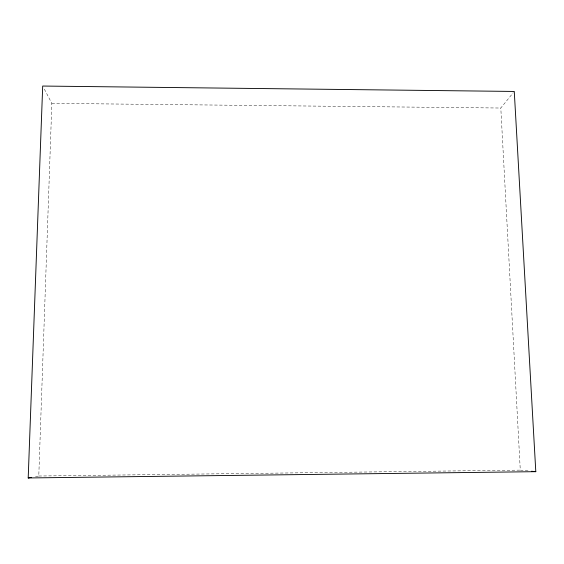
<?xml version="1.0" encoding="UTF-8"?>
<svg xmlns="http://www.w3.org/2000/svg" width="564" height="564" viewBox="0 0 564 564"><rect width="100%" height="100%" fill="white"/><g stroke="black" fill="none" stroke-linecap="round" stroke-linejoin="round"><path stroke-width="0.42" stroke-dasharray="2.82 2.11" d="M35.525 476.622L38.782 476.023L51.846 103.36L43.886 88.301M528.038 470.898L520.283 470.122L500.811 108.027L513.191 92.771M38.782 476.023L520.283 470.122M51.846 103.36L500.811 108.027"/><path stroke-width="0.85" d="M28.2 477.955L42.695 86.045L514.269 91.446L535.8 471.673L28.2 477.955L31.457 477.363M531.492 471.243L535.8 471.673"/></g></svg>
